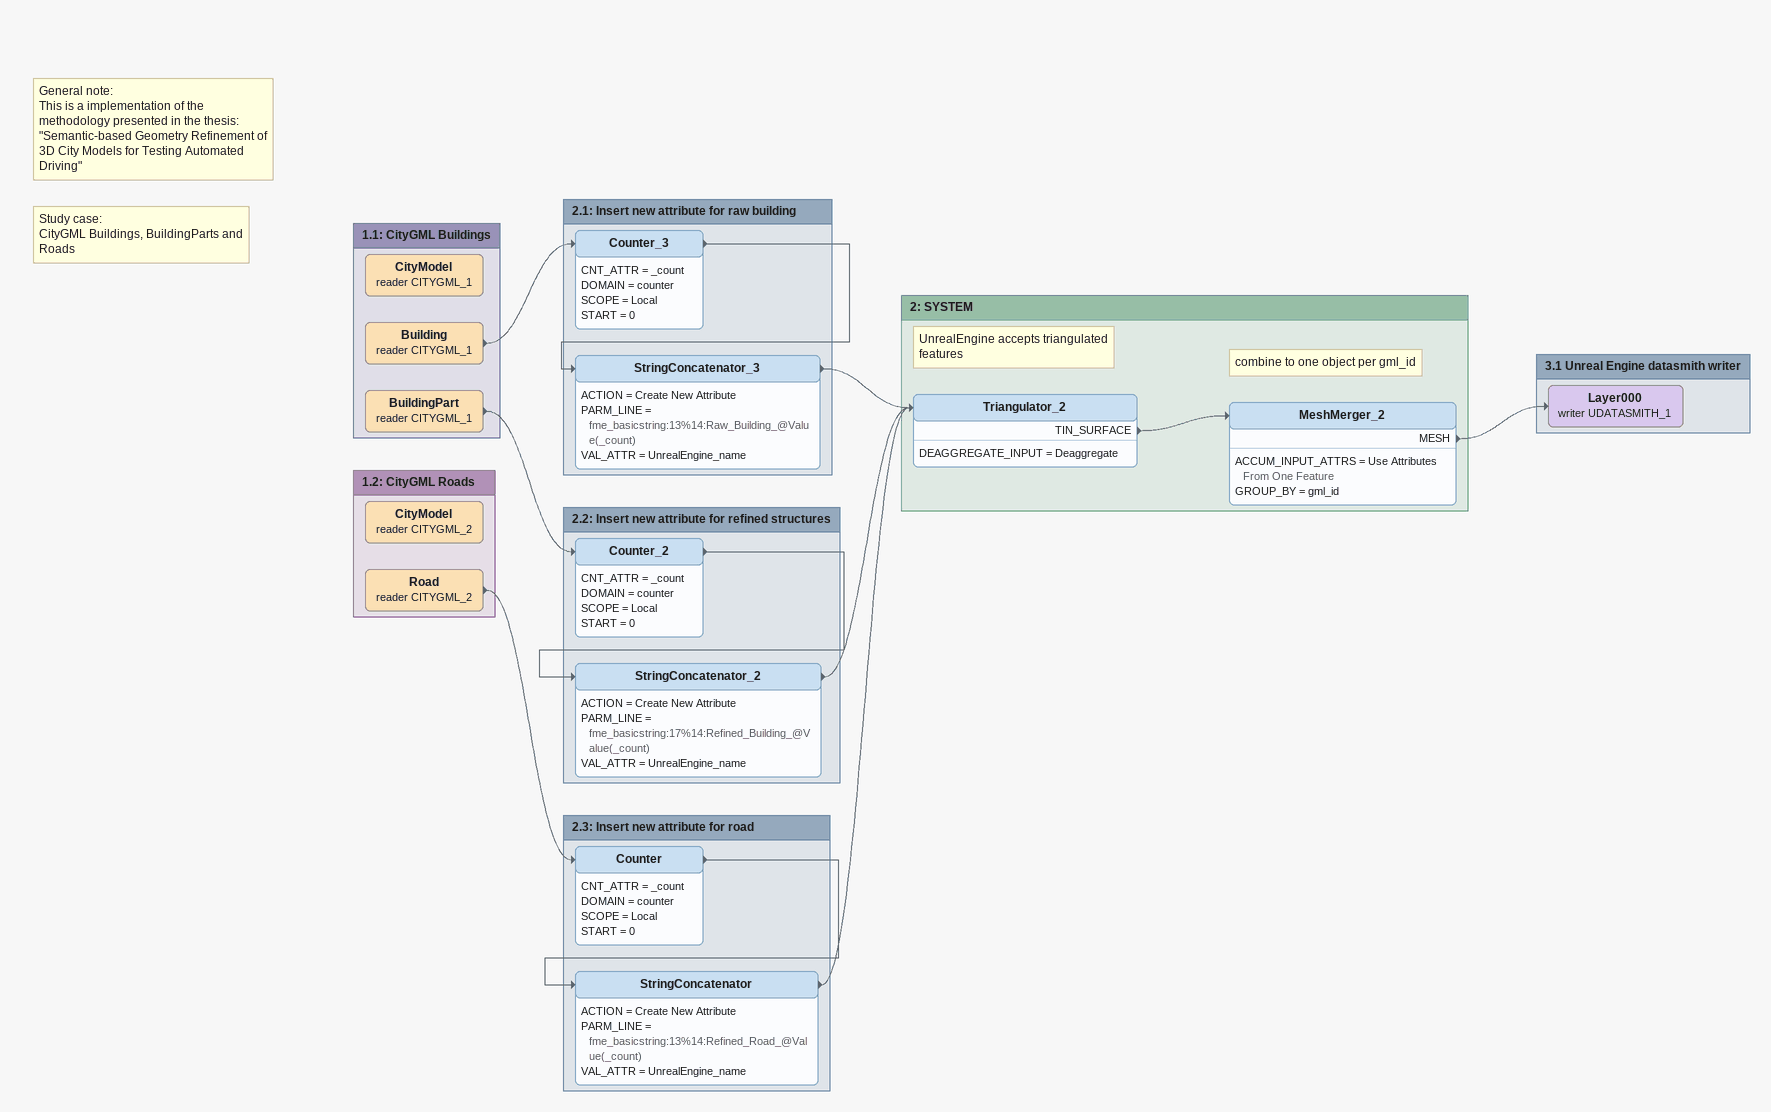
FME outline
Note: General note: / This is a implementation of the methodology presented in the thesis: / "Semantic-based Geometry Refinement of 3D City Models for Testing Automated Driving"
Note: Study case: / CityGML Buildings, BuildingParts and Roads

Bookmark: 1.1: CityGML Buildings
CityModel (reader CITYGML_1)
Building (reader CITYGML_1)
    -> Counter_3
BuildingPart (reader CITYGML_1)
    -> Counter_2

Bookmark: 2.1: Insert new attribute for raw building
Counter_3
    CNT_ATTR = _count
    DOMAIN = counter
    SCOPE = Local
    START = 0
    -> StringConcatenator_3
StringConcatenator_3
    ACTION = Create New Attribute
    PARM_LINE = fme_basicstring:13%14:Raw_Building_@Value(_count)
    VAL_ATTR = UnrealEngine_name
    -> Triangulator_2

Bookmark: 2.2: Insert new attribute for refined structures
Counter_2
    CNT_ATTR = _count
    DOMAIN = counter
    SCOPE = Local
    START = 0
    -> StringConcatenator_2
StringConcatenator_2
    ACTION = Create New Attribute
    PARM_LINE = fme_basicstring:17%14:Refined_Building_@Value(_count)
    VAL_ATTR = UnrealEngine_name
    -> Triangulator_2

Bookmark: 1.2: CityGML Roads
CityModel (reader CITYGML_2)
Road (reader CITYGML_2)
    -> Counter

Bookmark: 2.3: Insert new attribute for road
Counter
    CNT_ATTR = _count
    DOMAIN = counter
    SCOPE = Local
    START = 0
    -> StringConcatenator
StringConcatenator
    ACTION = Create New Attribute
    PARM_LINE = fme_basicstring:13%14:Refined_Road_@Value(_count)
    VAL_ATTR = UnrealEngine_name
    -> Triangulator_2

Bookmark: 2: SYSTEM
Note: UnrealEngine accepts triangulated features
Triangulator_2
    DEAGGREGATE_INPUT = Deaggregate
    TIN_SURFACE -> MeshMerger_2
Note: combine to one object per gml_id
MeshMerger_2
    ACCUM_INPUT_ATTRS = Use Attributes From One Feature
    GROUP_BY = gml_id
    MESH -> Layer000 (writer UDATASMITH_1)

Bookmark: 3.1 Unreal Engine datasmith writer
Layer000 (writer UDATASMITH_1)
